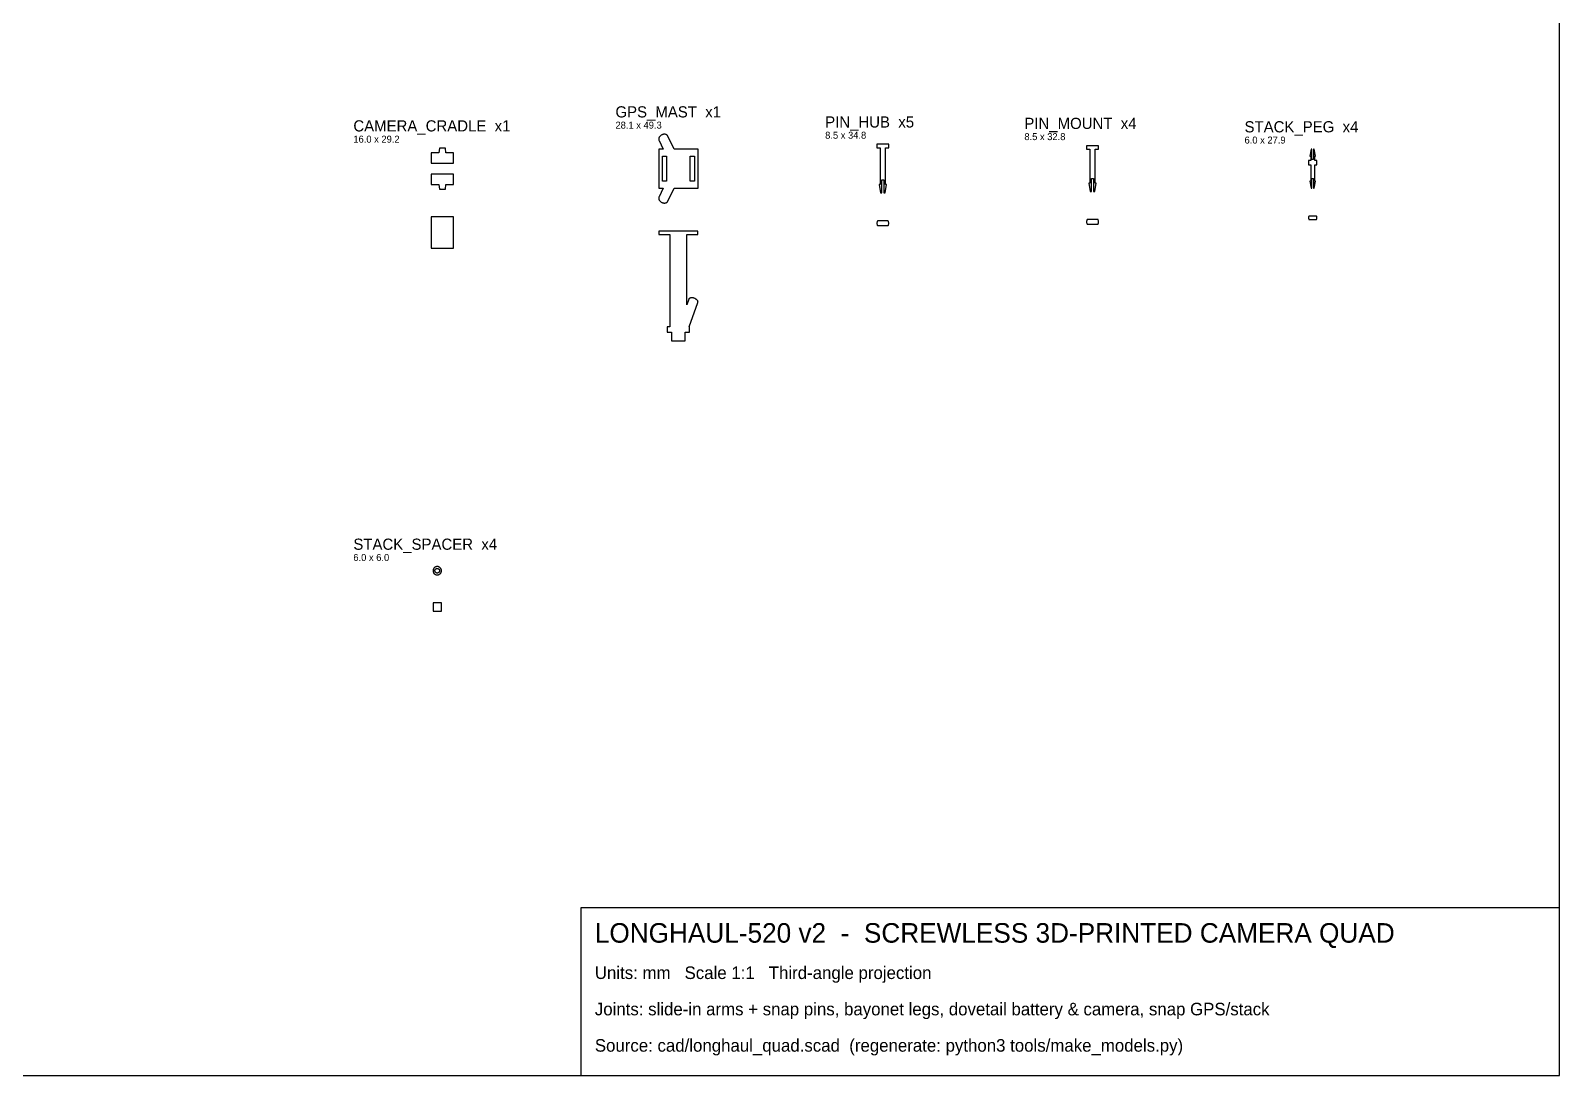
# Model space of a CAD drawing. Header units: millimetres. Extents: x -401 to 2363, y -354 to 1142.
# Drawn here: x 1269 to 2363, y -354 to 394 of the extents above; entities that cross this region are included whole.
import ezdxf

# ---------------------------------------------------------------- set-up
doc = ezdxf.new("R2010")
doc.units = ezdxf.units.MM
for name, color, linetype in [('FRAME', 7, 'Continuous'), ('PARTS', 7, 'Continuous'), ('TEXT', 7, 'Continuous')]:
    doc.layers.add(name, color=color, linetype=linetype)

msp = doc.modelspace()

# ---------------------------------------------------------------- linework, layer by layer
at = {"layer": 'FRAME'}
for points in [[(-401.459, -353.99464), (2362.74204, -353.99464), (2362.74204, 1141.52666), (-401.459, 1141.52666)], [(1662.74204, -353.99464), (2362.74204, -353.99464), (2362.74204, -233.99464), (1662.74204, -233.99464)]]:
    msp.add_lwpolyline(points, close=True, dxfattribs=at)
at = {"layer": 'PARTS'}
for p, q in [((1718.72605, 317.2764), (1718.61205, 316.998)), ((1718.86985, 317.5493), (1718.72605, 317.2764)), ((1719.04205, 317.8142), (1718.86985, 317.5493)), ((1719.24095, 318.0685), (1719.04205, 317.8142)), ((1719.46465, 318.3099), (1719.24095, 318.0685)), ((1719.71105, 318.5359), (1719.46465, 318.3099)), ((1719.97775, 318.7443), (1719.71105, 318.5359)), ((1720.26215, 318.9333), (1719.97775, 318.7443)), ((1720.56155, 319.1009), (1720.26215, 318.9333)), ((1720.87305, 319.2455), (1720.56155, 319.1009)), ((1721.19355, 319.3658), (1720.87305, 319.2455)), ((1721.52015, 319.4606), (1721.19355, 319.3658)), ((1721.84965, 319.529), (1721.52015, 319.4606)), ((1722.17875, 319.5702), (1721.84965, 319.529)), ((1722.50445, 319.5841), (1722.17875, 319.5702)), ((1722.82354, 319.5702), (1722.50445, 319.5841)), ((1723.13291, 319.529), (1722.82354, 319.5702)), ((1723.42964, 319.4606), (1723.13291, 319.529)), ((1723.71083, 319.3658), (1723.42964, 319.4606)), ((1723.97378, 319.2455), (1723.71083, 319.3658)), ((1724.21598, 319.1009), (1723.97378, 319.2455)), ((1724.43508, 318.9333), (1724.21598, 319.1009)), ((1724.62899, 318.7443), (1724.43508, 318.9333)), ((1724.79582, 318.5359), (1724.62899, 318.7443)), ((1724.93397, 318.3099), (1724.79582, 318.5359)), ((1729.50526, 308.9512), (1724.93397, 318.3099)), ((1561.25, 306.3512), (1555.75, 306.3512)), ((1555.75, 306.3512), (1555.75, 298.9512)), ((1561.65001, 309.5512), (1561.25, 306.3512)), ((1565.84999, 309.5512), (1561.65001, 309.5512)), ((1566.25, 306.3512), (1565.84999, 309.5512)), ((1571.75, 306.3512), (1566.25, 306.3512)), ((1571.75, 298.9512), (1571.75, 306.3512)), ((1718.47745, 316.436), (1718.45815, 316.1577)), ((1718.45815, 316.1577), (1718.47125, 315.8848)), ((1718.47125, 315.8848), (1718.51655, 315.6199)), ((1718.52895, 316.717), (1718.47745, 316.436)), ((1718.51655, 315.6199), (1718.59365, 315.3655)), ((1718.61205, 316.998), (1718.52895, 316.717)), ((1721.71695, 308.9512), (1718.54185, 308.9512)), ((1718.54185, 308.9512), (1718.54185, 280.9512)), ((1718.59365, 315.3655), (1718.70175, 315.1242)), ((1718.70175, 315.1242), (1721.71695, 308.9512)), ((1746.54185, 308.9512), (1729.50526, 308.9512)), ((1746.54185, 280.9512), (1746.54185, 308.9512)), ((1883, 312.3512), (1874.5, 312.3512)), ((1874.5, 312.3512), (1874.5, 309.8512)), ((1874.5, 309.8512), (1876.75, 309.8512)), ((1876.75, 309.8512), (1876.75, 283.5512)), ((1880.75, 283.5512), (1880.75, 309.8512)), ((1880.75, 309.8512), (1883, 309.8512)), ((1883, 309.8512), (1883, 312.3512)), ((2033, 311.3512), (2024.5, 311.3512)), ((2024.5, 311.3512), (2024.5, 308.8512)), ((2024.5, 308.8512), (2026.75, 308.8512)), ((2026.75, 308.8512), (2026.75, 284.5512)), ((2030.75, 284.5512), (2030.75, 308.8512)), ((2030.75, 308.8512), (2033, 308.8512)), ((2033, 308.8512), (2033, 311.3512)), ((2185.20001, 308.9012), (2184.3, 303.9012)), ((2185.70001, 308.9012), (2185.20001, 308.9012)), ((2185.70001, 301.4012), (2185.70001, 308.9012)), ((2187.29999, 308.9012), (2186.79999, 308.9012)), ((2186.79999, 308.9012), (2186.79999, 301.4012)), ((2188.2, 303.9012), (2187.29999, 308.9012)), ((1555.75, 298.9512), (1571.75, 298.9512)), ((1721.04185, 285.9512), (1721.04185, 303.9512)), ((1721.04185, 303.9512), (1724.04185, 303.9512)), ((1724.04185, 303.9512), (1724.04185, 285.9512)), ((1741.04185, 285.9512), (1741.04185, 303.9512)), ((1741.04185, 303.9512), (1744.04185, 303.9512)), ((1744.04185, 303.9512), (1744.04185, 285.9512)), ((2184.8, 300.7012), (2183.25, 300.7012)), ((2183.25, 300.7012), (2183.25, 297.7012)), ((2183.25, 297.7012), (2184.8, 297.7012)), ((2184.3, 303.9012), (2184.8, 303.9012)), ((2184.8, 303.9012), (2184.8, 300.7012)), ((2184.8, 297.7012), (2184.8, 286.0012)), ((2186.79999, 301.4012), (2185.70001, 301.4012)), ((2187.7, 300.7012), (2187.7, 303.9012)), ((2187.7, 303.9012), (2188.2, 303.9012)), ((2189.25, 300.7012), (2187.7, 300.7012)), ((2187.7, 286.0012), (2187.7, 297.7012)), ((2187.7, 297.7012), (2189.25, 297.7012)), ((2189.25, 297.7012), (2189.25, 300.7012)), ((1571.75, 290.9512), (1555.75, 290.9512)), ((1555.75, 290.9512), (1555.75, 283.5512)), ((1571.75, 283.5512), (1571.75, 290.9512)), ((1724.04185, 285.9512), (1721.04185, 285.9512)), ((1744.04185, 285.9512), (1741.04185, 285.9512)), ((1878.05, 286.8512), (1879.45, 286.8512)), ((1878.05, 277.5512), (1878.05, 286.8512)), ((1879.45, 286.8512), (1879.45, 277.5512)), ((2026.75, 284.5512), (2026.15001, 284.5512)), ((2026.15001, 284.5512), (2027.15001, 278.5512)), ((2028.05, 287.8512), (2029.45, 287.8512)), ((2028.05, 278.5512), (2028.05, 287.8512)), ((2029.45, 287.8512), (2029.45, 278.5512)), ((2030.34999, 278.5512), (2031.34999, 284.5512)), ((2031.34999, 284.5512), (2030.75, 284.5512)), ((2184.8, 286.0012), (2184.3, 286.0012)), ((2184.3, 286.0012), (2185.20001, 281.0012)), ((2185.70001, 288.0012), (2186.79999, 288.0012)), ((2185.70001, 281.0012), (2185.70001, 288.0012)), ((2186.79999, 288.0012), (2186.79999, 281.0012)), ((2187.29999, 281.0012), (2188.2, 286.0012)), ((2188.2, 286.0012), (2187.7, 286.0012)), ((1555.75, 283.5512), (1561.25, 283.5512)), ((1561.25, 283.5512), (1561.65001, 280.3512)), ((1561.65001, 280.3512), (1565.84999, 280.3512)), ((1565.84999, 280.3512), (1566.25, 283.5512)), ((1566.25, 283.5512), (1571.75, 283.5512)), ((1718.47125, 274.0176), (1718.45815, 273.7447)), ((1718.45815, 273.7447), (1718.47745, 273.4664)), ((1718.51655, 274.2825), (1718.47125, 274.0176)), ((1718.47745, 273.4664), (1718.52895, 273.1854)), ((1718.59365, 274.5369), (1718.51655, 274.2825)), ((1718.54185, 280.9512), (1721.71695, 280.9512)), ((1718.70175, 274.7782), (1718.59365, 274.5369)), ((1721.71695, 280.9512), (1718.70175, 274.7782)), ((1724.93397, 271.5925), (1729.50526, 280.9512)), ((1729.50526, 280.9512), (1746.54185, 280.9512)), ((1876.75, 283.5512), (1876.15001, 283.5512)), ((1876.15001, 283.5512), (1877.15001, 277.5512)), ((1877.15001, 277.5512), (1878.05, 277.5512)), ((1879.45, 277.5512), (1880.34999, 277.5512)), ((1880.34999, 277.5512), (1881.34999, 283.5512)), ((1881.34999, 283.5512), (1880.75, 283.5512)), ((2027.15001, 278.5512), (2028.05, 278.5512)), ((2029.45, 278.5512), (2030.34999, 278.5512)), ((2185.20001, 281.0012), (2185.70001, 281.0012)), ((2186.79999, 281.0012), (2187.29999, 281.0012)), ((1718.52895, 273.1854), (1718.61205, 272.9044)), ((1718.61205, 272.9044), (1718.72605, 272.626)), ((1718.72605, 272.626), (1718.86985, 272.3531)), ((1718.86985, 272.3531), (1719.04205, 272.0882)), ((1719.04205, 272.0882), (1719.24095, 271.8339)), ((1719.24095, 271.8339), (1719.46465, 271.5925)), ((1719.46465, 271.5925), (1719.71105, 271.3665)), ((1719.71105, 271.3665), (1719.97775, 271.1581)), ((1719.97775, 271.1581), (1720.26215, 270.9691)), ((1720.26215, 270.9691), (1720.56155, 270.8015)), ((1720.56155, 270.8015), (1720.87305, 270.6569)), ((1720.87305, 270.6569), (1721.19355, 270.5366)), ((1721.19355, 270.5366), (1721.52015, 270.4418)), ((1721.52015, 270.4418), (1721.84965, 270.3734)), ((1721.84965, 270.3734), (1722.17875, 270.3322)), ((1722.17875, 270.3322), (1722.50445, 270.3183)), ((1722.50445, 270.3183), (1722.82354, 270.3322)), ((1722.82354, 270.3322), (1723.13291, 270.3734)), ((1723.13291, 270.3734), (1723.42964, 270.4418)), ((1723.42964, 270.4418), (1723.71083, 270.5366)), ((1723.71083, 270.5366), (1723.97378, 270.6569)), ((1723.97378, 270.6569), (1724.21598, 270.8015)), ((1724.21598, 270.8015), (1724.43508, 270.9691)), ((1724.43508, 270.9691), (1724.62899, 271.1581)), ((1724.62899, 271.1581), (1724.79582, 271.3665)), ((1724.79582, 271.3665), (1724.93397, 271.5925)), ((1571.75, 260.3512), (1555.75, 260.3512)), ((1555.75, 260.3512), (1555.75, 237.9512)), ((1571.75, 237.9512), (1571.75, 260.3512)), ((1874.52048, 256.26777), (1874.5, 255.85121)), ((1874.5, 255.85121), (1874.52048, 255.43463)), ((1874.58167, 256.68034), (1874.52048, 256.26777)), ((1874.52048, 255.43463), (1874.58167, 255.02208)), ((1874.68301, 257.08491), (1874.58167, 256.68034)), ((1874.58167, 255.02208), (1874.68301, 254.61749)), ((1874.82352, 257.47761), (1874.68301, 257.08491)), ((1874.68301, 254.61749), (1874.82352, 254.2248)), ((1874.85832, 257.5512), (1874.82352, 257.47761)), ((1874.82352, 254.2248), (1874.85832, 254.15121)), ((1882.64168, 257.5512), (1874.85832, 257.5512)), ((1874.85832, 254.15121), (1882.64168, 254.15121)), ((1882.67648, 257.47761), (1882.64168, 257.5512)), ((1882.64168, 254.15121), (1882.67648, 254.2248)), ((1882.81699, 257.08491), (1882.67648, 257.47761)), ((1882.67648, 254.2248), (1882.81699, 254.61749)), ((1882.91833, 256.68034), (1882.81699, 257.08491)), ((1882.81699, 254.61749), (1882.91833, 255.02208)), ((1882.97952, 256.26777), (1882.91833, 256.68034)), ((1882.91833, 255.02208), (1882.97952, 255.43463)), ((1883, 255.85121), (1882.97952, 256.26777)), ((1882.97952, 255.43463), (1883, 255.85121)), ((2024.52048, 257.26777), (2024.5, 256.85121)), ((2024.5, 256.85121), (2024.52048, 256.43463)), ((2024.58167, 257.68034), (2024.52048, 257.26777)), ((2024.52048, 256.43463), (2024.58167, 256.02207)), ((2024.68301, 258.08491), (2024.58167, 257.68034)), ((2024.58167, 256.02207), (2024.68301, 255.61749)), ((2024.82352, 258.47761), (2024.68301, 258.08491)), ((2024.68301, 255.61749), (2024.82352, 255.2248)), ((2024.85832, 258.5512), (2024.82352, 258.47761)), ((2024.82352, 255.2248), (2024.85832, 255.15121)), ((2032.64168, 258.5512), (2024.85832, 258.5512)), ((2024.85832, 255.15121), (2032.64168, 255.15121)), ((2032.67648, 258.47761), (2032.64168, 258.5512)), ((2032.64168, 255.15121), (2032.67648, 255.2248)), ((2032.81699, 258.08491), (2032.67648, 258.47761)), ((2032.67648, 255.2248), (2032.81699, 255.61749)), ((2032.91833, 257.68034), (2032.81699, 258.08491)), ((2032.81699, 255.61749), (2032.91833, 256.02207)), ((2032.97952, 257.26777), (2032.91833, 257.68034)), ((2032.91833, 256.02207), (2032.97952, 256.43463)), ((2033, 256.85121), (2032.97952, 257.26777)), ((2032.97952, 256.43463), (2033, 256.85121)), ((2183.26445, 260.09526), (2183.25, 259.80121)), ((2183.25, 259.80121), (2183.26445, 259.50715)), ((2183.30765, 260.38647), (2183.26445, 260.09526)), ((2183.26445, 259.50715), (2183.30765, 259.21593)), ((2183.37918, 260.67206), (2183.30765, 260.38647)), ((2183.30765, 259.21593), (2183.37918, 258.93034)), ((2183.47836, 260.94925), (2183.37918, 260.67206)), ((2183.37918, 258.93034), (2183.47836, 258.65315)), ((2183.50294, 261.0012), (2183.47836, 260.94925)), ((2183.47836, 258.65315), (2183.50294, 258.60121)), ((2188.99706, 261.0012), (2183.50294, 261.0012)), ((2183.50294, 258.60121), (2188.99706, 258.60121)), ((2189.02164, 260.94925), (2188.99706, 261.0012)), ((2188.99706, 258.60121), (2189.02164, 258.65315)), ((2189.12082, 260.67206), (2189.02164, 260.94925)), ((2189.02164, 258.65315), (2189.12082, 258.93034)), ((2189.19235, 260.38647), (2189.12082, 260.67206)), ((2189.12082, 258.93034), (2189.19235, 259.21593)), ((2189.23555, 260.09526), (2189.19235, 260.38647)), ((2189.19235, 259.21593), (2189.23555, 259.50715)), ((2189.25, 259.80121), (2189.23555, 260.09526)), ((2189.23555, 259.50715), (2189.25, 259.80121)), ((1746.45815, 250.3183), (1718.45815, 250.3183)), ((1718.45815, 250.3183), (1718.45815, 247.8183)), ((1718.45815, 247.8183), (1726.45815, 247.8183)), ((1726.45815, 247.8183), (1726.45815, 181.8183)), ((1738.45815, 197.5466), (1738.45815, 247.8183)), ((1738.45815, 247.8183), (1746.45815, 247.8183)), ((1746.45815, 247.8183), (1746.45815, 250.3183)), ((1555.75, 237.9512), (1571.75, 237.9512)), ((1739.89321, 201.4894), (1738.45815, 197.5466)), ((1739.97635, 201.6685), (1739.89321, 201.4894)), ((1740.09037, 201.8344), (1739.97635, 201.6685)), ((1740.23415, 201.9855), (1740.09037, 201.8344)), ((1740.18276, 181.8183), (1746.47105, 199.0952)), ((1740.40632, 202.1202), (1740.23415, 201.9855)), ((1740.60523, 202.2373), (1740.40632, 202.1202)), ((1740.82895, 202.3357), (1740.60523, 202.2373)), ((1741.07535, 202.4144), (1740.82895, 202.3357)), ((1741.34203, 202.4727), (1741.07535, 202.4144)), ((1741.62642, 202.51), (1741.34203, 202.4727)), ((1741.9258, 202.5259), (1741.62642, 202.51)), ((1742.23729, 202.5203), (1741.9258, 202.5259)), ((1742.55785, 202.4933), (1742.23729, 202.5203)), ((1742.88445, 202.445), (1742.55785, 202.4933)), ((1743.21395, 202.3761), (1742.88445, 202.445)), ((1743.54305, 202.287), (1743.21395, 202.3761)), ((1743.86875, 202.1788), (1743.54305, 202.287)), ((1744.18785, 202.0524), (1743.86875, 202.1788)), ((1744.49715, 201.909), (1744.18785, 202.0524)), ((1744.79395, 201.75), (1744.49715, 201.909)), ((1745.07515, 201.5771), (1744.79395, 201.75)), ((1745.33805, 201.3917), (1745.07515, 201.5771)), ((1745.58025, 201.1958), (1745.33805, 201.3917)), ((1745.79935, 200.9912), (1745.58025, 201.1958)), ((1745.99325, 200.7798), (1745.79935, 200.9912)), ((1746.16015, 200.5637), (1745.99325, 200.7798)), ((1746.29825, 200.345), (1746.16015, 200.5637)), ((1746.40635, 200.1259), (1746.29825, 200.345)), ((1746.48345, 199.9083), (1746.40635, 200.1259)), ((1746.47105, 199.0952), (1746.52255, 199.2859)), ((1746.52875, 199.6944), (1746.48345, 199.9083)), ((1746.52255, 199.2859), (1746.54185, 199.4863)), ((1746.54185, 199.4863), (1746.52875, 199.6944)), ((1726.45815, 181.8183), (1724.45815, 181.8183)), ((1724.45815, 181.8183), (1724.45815, 177.8183)), ((1724.45815, 177.8183), (1727.45815, 177.8183)), ((1727.45815, 177.8183), (1727.45815, 171.8183)), ((1737.45815, 177.8183), (1740.45815, 177.8183)), ((1737.45815, 171.8183), (1737.45815, 177.8183)), ((1740.45815, 181.8183), (1740.18276, 181.8183)), ((1740.45815, 177.8183), (1740.45815, 181.8183)), ((1727.45815, 171.8183), (1737.45815, 171.8183)), ((1557.01445, 7.47944), (1557, 7.1854)), ((1557, 7.1854), (1557.01445, 6.89136)), ((1557.05765, 7.77067), (1557.01445, 7.47944)), ((1557.01445, 6.89136), (1557.05765, 6.60013)), ((1557.12918, 8.05625), (1557.05765, 7.77067)), ((1557.05765, 6.60013), (1557.12918, 6.31455)), ((1557.22836, 8.33344), (1557.12918, 8.05625)), ((1557.12918, 6.31455), (1557.22836, 6.03736)), ((1557.35425, 8.59958), (1557.22836, 8.33344)), ((1557.22836, 6.03736), (1557.35425, 5.77122)), ((1557.5056, 8.8521), (1557.35425, 8.59958)), ((1557.35425, 5.77122), (1557.5056, 5.5187)), ((1557.68097, 9.08857), (1557.5056, 8.8521)), ((1557.5056, 5.5187), (1557.68097, 5.28223)), ((1557.87869, 9.30671), (1557.68097, 9.08857)), ((1557.68097, 5.28223), (1557.87869, 5.06409)), ((1558.09683, 9.50443), (1557.87869, 9.30671)), ((1557.87869, 5.06409), (1558.09683, 4.86637)), ((1558.3333, 9.6798), (1558.09683, 9.50443)), ((1558.09683, 4.86637), (1558.3333, 4.691)), ((1558.58582, 9.83115), (1558.3333, 9.6798)), ((1558.3333, 4.691), (1558.58582, 4.53965)), ((1558.35001, 7.1854), (1558.35796, 7.34713)), ((1558.35796, 7.02367), (1558.35001, 7.1854)), ((1558.35796, 7.34713), (1558.38171, 7.50728)), ((1558.38171, 6.86352), (1558.35796, 7.02367)), ((1558.38171, 7.50728), (1558.42105, 7.66436)), ((1558.42105, 6.70644), (1558.38171, 6.86352)), ((1558.42105, 7.66436), (1558.4756, 7.81682)), ((1558.4756, 6.55398), (1558.42105, 6.70644)), ((1558.4756, 7.81682), (1558.54483, 7.9632)), ((1558.54483, 6.4076), (1558.4756, 6.55398)), ((1558.54483, 7.9632), (1558.62808, 8.10209)), ((1558.62808, 6.26871), (1558.54483, 6.4076)), ((1558.85196, 9.95704), (1558.58582, 9.83115)), ((1558.58582, 4.53965), (1558.85196, 4.41376)), ((1558.62808, 8.10209), (1558.72453, 8.23214)), ((1558.72453, 6.13866), (1558.62808, 6.26871)), ((1558.72453, 8.23214), (1558.83328, 8.35212)), ((1558.83328, 6.01868), (1558.72453, 6.13866)), ((1558.83328, 8.35212), (1558.95326, 8.46087)), ((1558.95326, 5.90993), (1558.83328, 6.01868)), ((1559.12915, 10.05622), (1558.85196, 9.95704)), ((1558.85196, 4.41376), (1559.12915, 4.31458)), ((1558.95326, 8.46087), (1559.08331, 8.55732)), ((1559.08331, 5.81348), (1558.95326, 5.90993)), ((1559.08331, 8.55732), (1559.2222, 8.64057)), ((1559.2222, 5.73023), (1559.08331, 5.81348)), ((1559.41473, 10.12775), (1559.12915, 10.05622)), ((1559.12915, 4.31458), (1559.41473, 4.24305)), ((1559.2222, 8.64057), (1559.36858, 8.7098)), ((1559.36858, 5.661), (1559.2222, 5.73023)), ((1559.36858, 8.7098), (1559.52104, 8.76435)), ((1559.52104, 5.60645), (1559.36858, 5.661)), ((1559.70596, 10.17095), (1559.41473, 10.12775)), ((1559.41473, 4.24305), (1559.70596, 4.19985)), ((1559.52104, 8.76435), (1559.67812, 8.80369)), ((1559.67812, 5.56711), (1559.52104, 5.60645)), ((1559.67812, 8.80369), (1559.83827, 8.82744)), ((1559.83827, 5.54336), (1559.67812, 5.56711)), ((1560, 10.1854), (1559.70596, 10.17095)), ((1559.70596, 4.19985), (1560, 4.1854)), ((1559.83827, 8.82744), (1560, 8.83539)), ((1560, 5.53541), (1559.83827, 5.54336)), ((1560.29404, 10.17095), (1560, 10.1854)), ((1560, 8.83539), (1560.16173, 8.82744)), ((1560.16173, 5.54336), (1560, 5.53541)), ((1560, 4.1854), (1560.29404, 4.19985)), ((1560.16173, 8.82744), (1560.32188, 8.80369)), ((1560.32188, 5.56711), (1560.16173, 5.54336)), ((1560.58527, 10.12775), (1560.29404, 10.17095)), ((1560.29404, 4.19985), (1560.58527, 4.24305)), ((1560.32188, 8.80369), (1560.47896, 8.76435)), ((1560.47896, 5.60645), (1560.32188, 5.56711)), ((1560.47896, 8.76435), (1560.63142, 8.7098)), ((1560.63142, 5.661), (1560.47896, 5.60645)), ((1560.87085, 10.05622), (1560.58527, 10.12775)), ((1560.58527, 4.24305), (1560.87085, 4.31458)), ((1560.63142, 8.7098), (1560.7778, 8.64057)), ((1560.7778, 5.73023), (1560.63142, 5.661)), ((1560.7778, 8.64057), (1560.91669, 8.55732)), ((1560.91669, 5.81348), (1560.7778, 5.73023)), ((1561.14804, 9.95704), (1560.87085, 10.05622)), ((1560.87085, 4.31458), (1561.14804, 4.41376)), ((1560.91669, 8.55732), (1561.04674, 8.46087)), ((1561.04674, 5.90993), (1560.91669, 5.81348)), ((1561.04674, 8.46087), (1561.16672, 8.35212)), ((1561.16672, 6.01868), (1561.04674, 5.90993)), ((1561.41418, 9.83115), (1561.14804, 9.95704)), ((1561.14804, 4.41376), (1561.41418, 4.53965)), ((1561.16672, 8.35212), (1561.27547, 8.23214)), ((1561.27547, 6.13866), (1561.16672, 6.01868)), ((1561.27547, 8.23214), (1561.37192, 8.10209)), ((1561.37192, 6.26871), (1561.27547, 6.13866)), ((1561.37192, 8.10209), (1561.45517, 7.9632)), ((1561.45517, 6.4076), (1561.37192, 6.26871)), ((1561.6667, 9.6798), (1561.41418, 9.83115)), ((1561.41418, 4.53965), (1561.6667, 4.691)), ((1561.45517, 7.9632), (1561.5244, 7.81682)), ((1561.5244, 6.55398), (1561.45517, 6.4076)), ((1561.5244, 7.81682), (1561.57895, 7.66436)), ((1561.57895, 6.70644), (1561.5244, 6.55398)), ((1561.57895, 7.66436), (1561.61829, 7.50728)), ((1561.61829, 6.86352), (1561.57895, 6.70644)), ((1561.61829, 7.50728), (1561.64204, 7.34713)), ((1561.64204, 7.02367), (1561.61829, 6.86352)), ((1561.64204, 7.34713), (1561.64999, 7.1854)), ((1561.64999, 7.1854), (1561.64204, 7.02367)), ((1561.90317, 9.50443), (1561.6667, 9.6798)), ((1561.6667, 4.691), (1561.90317, 4.86637)), ((1562.12131, 9.30671), (1561.90317, 9.50443)), ((1561.90317, 4.86637), (1562.12131, 5.06409)), ((1562.31903, 9.08857), (1562.12131, 9.30671)), ((1562.12131, 5.06409), (1562.31903, 5.28223)), ((1562.4944, 8.8521), (1562.31903, 9.08857)), ((1562.31903, 5.28223), (1562.4944, 5.5187)), ((1562.64575, 8.59958), (1562.4944, 8.8521)), ((1562.4944, 5.5187), (1562.64575, 5.77122)), ((1562.77164, 8.33344), (1562.64575, 8.59958)), ((1562.64575, 5.77122), (1562.77164, 6.03736)), ((1562.87082, 8.05625), (1562.77164, 8.33344)), ((1562.77164, 6.03736), (1562.87082, 6.31455)), ((1562.94235, 7.77067), (1562.87082, 8.05625)), ((1562.87082, 6.31455), (1562.94235, 6.60013)), ((1562.98555, 7.47944), (1562.94235, 7.77067)), ((1562.94235, 6.60013), (1562.98555, 6.89136)), ((1563, 7.1854), (1562.98555, 7.47944)), ((1562.98555, 6.89136), (1563, 7.1854)), ((1563, -15.8146), (1557, -15.8146)), ((1557, -15.8146), (1557, -21.8146)), ((1557, -21.8146), (1563, -21.8146)), ((1563, -21.8146), (1563, -15.8146))]:
    msp.add_line(p, q, dxfattribs=at)

# ---------------------------------------------------------------- texts
at = {"layer": 'TEXT'}
for s, height, p in [('GPS_MAST  x1', 8, (1687.5, 331.5841)), ('CAMERA_CRADLE  x1', 8, (1500, 321.5512)), ('28.1 x 49.3', 5, (1687.5, 323.5841)), ('PIN_HUB  x5', 8, (1837.5, 324.3512)), ('PIN_MOUNT  x4', 8, (1980, 323.3512)), ('STACK_PEG  x4', 8, (2137.5, 320.9012)), ('16.0 x 29.2', 5, (1500, 313.5512)), ('8.5 x 34.8', 5, (1837.5, 316.3512)), ('8.5 x 32.8', 5, (1980, 315.3512)), ('6.0 x 27.9', 5, (2137.5, 312.9012)), ('STACK_SPACER  x4', 8, (1500, 22.1854)), ('6.0 x 6.0', 5, (1500, 14.1854)), ('LONGHAUL-520 v2  -  SCREWLESS 3D-PRINTED CAMERA QUAD', 14, (1672.74204, -258.99464)), ('Units: mm   Scale 1:1   Third-angle projection', 9, (1672.74204, -284.99464)), ('Joints: slide-in arms + snap pins, bayonet legs, dovetail battery & camera, snap GPS/stack', 9, (1672.74204, -310.99464)), ('Source: cad/longhaul_quad.scad  (regenerate: python3 tools/make_models.py)', 9, (1672.74204, -336.99464))]:
    msp.add_text(s, height=height, dxfattribs=at).set_placement(p)

doc.saveas('drawing.dxf')
